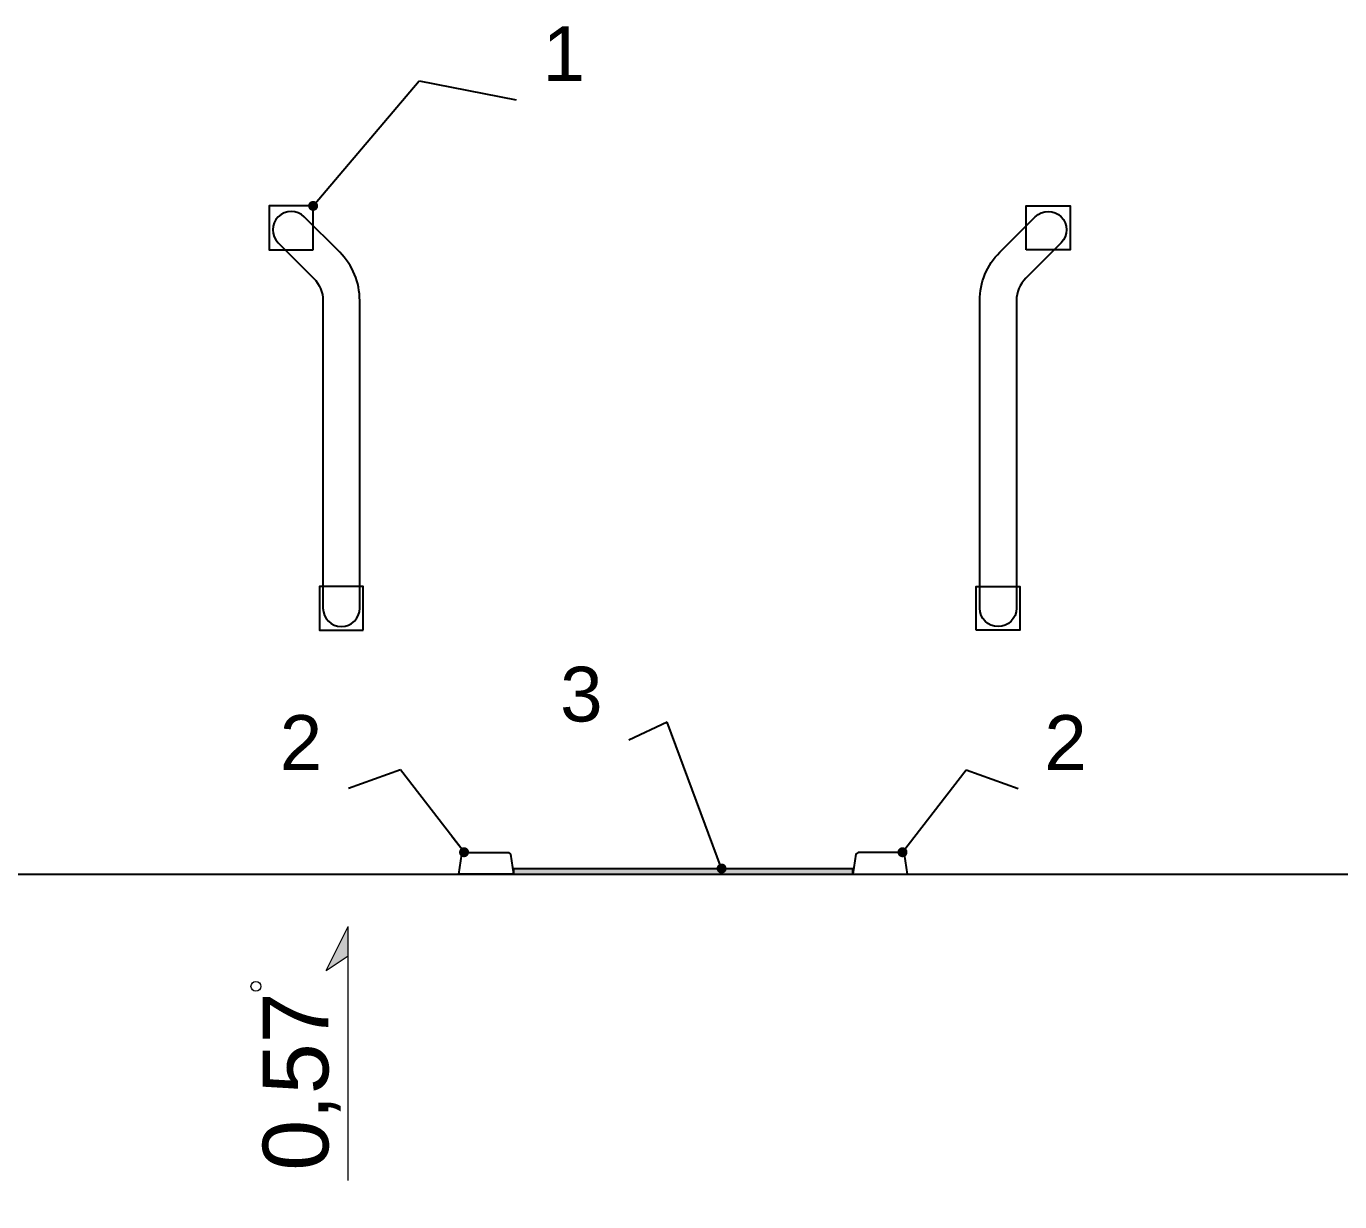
# Model space of a CAD drawing. Header units: millimetres. Extents: x -10605 to 104127, y -15987 to 52426.
# Drawn here: x 57999 to 63999, y 41779 to 47149 of the extents above; entities that cross this region are included whole.
import ezdxf
from ezdxf.enums import TextEntityAlignment as Align

# ---------------------------------------------------------------- set-up
doc = ezdxf.new("R2010")
doc.units = ezdxf.units.MM
doc.header["$MEASUREMENT"] = 0
for name, color, linetype, lineweight in [('0_Ном._пера__200', 7, 'Continuous', 0), ('Металлический каркас здания_Ном._пера__98', 7, 'Continuous', 25), ('Отделочный_маркеры отделки_Ном._пера__200', 7, 'Continuous', 0), ('Стены _Ном._пера__91', 255, 'Continuous', 0), ('Стены _Ном._пера__98', 7, 'Continuous', 25)]:
    doc.layers.add(name, color=color, linetype=linetype, lineweight=lineweight)
doc.layers.add('Стены', color=7, linetype='Continuous')
doc.layers.add('Стены _Ном._пера__2', color=7, linetype='Continuous', lineweight=0, true_color=0xc2747474)
doc.styles.add('РЎР“Р•РќР•Р\xa0РР\xa0_РЎРўРР›Р¬_1', font='arial.ttf')
doc.dimstyles.new('СГЕНЕРИР_СТИЛЬ__1', dxfattribs={"dimtxt": 0.18, "dimasz": 91.2, "dimexe": 0.18, "dimexo": 0.0625, "dimgap": 0.09, "dimtad": 0, "dimtih": 1, "dimtoh": 1, "dimdec": 4, "dimzin": 0, "dimdsep": 46, "dimcen": 0.09, "dimadec": 0, "dimazin": 0, "dimtfac": 1, "dimtdec": 4, "dimtmove": 0, "dimatfit": 3, "dimldrblk": 'ARROWHEAD_11', "dimfxl": 1, "dimtolj": 1, "dimtzin": 0, "dimarcsym": 0})

# ---------------------------------------------------------------- blocks, each defined once
blk = doc.blocks.new('Перекрытие_52', base_point=(62025, 43275))
at = {"layer": 'Стены _Ном._пера__98', "color": 7, "linetype": 'Continuous', "lineweight": 25, "flags": 128}
blk.add_lwpolyline([(62025, 43275), (62011.3, 43366.5), (62001.4, 43375), (61798.6, 43375), (61788.7, 43366.5), (61775.1, 43275)], close=True, dxfattribs=at)
blk = doc.blocks.new('Перекрытие_53', base_point=(59975, 43275))
at = {"layer": 'Стены _Ном._пера__98', "color": 7, "linetype": 'Continuous', "lineweight": 25, "flags": 128}
blk.add_lwpolyline([(59975, 43275), (59988.7, 43366.5), (59998.6, 43375), (60201.4, 43375), (60211.3, 43366.5), (60224.9, 43275)], close=True, dxfattribs=at)
blk = doc.blocks.new('Перекрытие_58', base_point=(3875, 43275))
at = {"layer": 'Стены _Ном._пера__98', "color": 7, "linetype": 'Continuous', "lineweight": 25, "flags": 128}
blk.add_lwpolyline([(3875, 43275), (94125, 43275), (94125, 40300.8), (3875, 40300.8)], close=True, dxfattribs=at)
blk = doc.blocks.new('Морф_276')
at = {"layer": 'Стены _Ном._пера__91', "color": 255, "linetype": 'Continuous', "lineweight": 0, "flags": 128}
for points in [[(61575.1, 43300.6), (61775.1, 43300.6)], [(61575.1, 43300.6), (61575.1, 43299.1)], [(61575.1, 43299.1), (61775.1, 43299.1)], [(61775.1, 43300.6), (61775.1, 43299.1)]]:
    blk.add_lwpolyline(points, dxfattribs=at)
blk = doc.blocks.new('Морф_277')
at = {"layer": 'Стены _Ном._пера__91', "color": 255, "linetype": 'Continuous', "lineweight": 0, "flags": 128}
for points in [[(61575.1, 43300.6), (61375.1, 43300.6)], [(61375.1, 43300.6), (61375.1, 43299.1)], [(61375.1, 43299.1), (61575.1, 43299.1)], [(61575.1, 43300.6), (61775.1, 43300.6)], [(61575.1, 43299.1), (61575.1, 43300.6)], [(61775.1, 43299.1), (61575.1, 43299.1)], [(61775.1, 43300.6), (61775.1, 43299.1)]]:
    blk.add_lwpolyline(points, dxfattribs=at)
blk = doc.blocks.new('Морф_278')
at = {"layer": 'Стены _Ном._пера__91', "color": 255, "linetype": 'Continuous', "lineweight": 0, "flags": 128}
for points in [[(61375.1, 43300.6), (61175.1, 43300.6)], [(61175.1, 43300.6), (61175.1, 43299.1)], [(61175.1, 43299.1), (61375.1, 43299.1)], [(61375.1, 43300.6), (61675.1, 43300.6)], [(61375.1, 43299.1), (61375.1, 43300.6)], [(61675.1, 43299.1), (61375.1, 43299.1)], [(61675.1, 43300.6), (61675.1, 43299.1)]]:
    blk.add_lwpolyline(points, dxfattribs=at)
blk = doc.blocks.new('Морф_279')
at = {"layer": 'Стены _Ном._пера__91', "color": 255, "linetype": 'Continuous', "lineweight": 0, "flags": 128}
for points in [[(61375.1, 43300.6), (61175.1, 43300.6)], [(61175.1, 43300.6), (61175.1, 43299.1)], [(61175.1, 43299.1), (61375.1, 43299.1)], [(61375.1, 43300.6), (61675.1, 43300.6)], [(61375.1, 43299.1), (61375.1, 43300.6)], [(61675.1, 43299.1), (61375.1, 43299.1)], [(61675.1, 43300.6), (61675.1, 43299.1)]]:
    blk.add_lwpolyline(points, dxfattribs=at)
blk = doc.blocks.new('Морф_280')
at = {"layer": 'Стены _Ном._пера__91', "color": 255, "linetype": 'Continuous', "lineweight": 0, "flags": 128}
for points in [[(61175.1, 43300.6), (60975.1, 43300.6)], [(60975.1, 43300.6), (60975.1, 43299.1)], [(60975.1, 43299.1), (61175.1, 43299.1)], [(61175.1, 43300.6), (61475.1, 43300.6)], [(61175.1, 43299.1), (61175.1, 43300.6)], [(61475.1, 43299.1), (61175.1, 43299.1)], [(61475.1, 43300.6), (61475.1, 43299.1)]]:
    blk.add_lwpolyline(points, dxfattribs=at)
blk = doc.blocks.new('Морф_281')
at = {"layer": 'Стены _Ном._пера__91', "color": 255, "linetype": 'Continuous', "lineweight": 0, "flags": 128}
for points in [[(60975.1, 43300.6), (60775.1, 43300.6)], [(60775.1, 43300.6), (60775.1, 43299.1)], [(60775.1, 43299.1), (60975.1, 43299.1)], [(60975.1, 43300.6), (61275.1, 43300.6)], [(60975.1, 43299.1), (60975.1, 43300.6)], [(61275.1, 43299.1), (60975.1, 43299.1)], [(61275.1, 43300.6), (61275.1, 43299.1)]]:
    blk.add_lwpolyline(points, dxfattribs=at)
blk = doc.blocks.new('Морф_282')
at = {"layer": 'Стены _Ном._пера__91', "color": 255, "linetype": 'Continuous', "lineweight": 0, "flags": 128}
for points in [[(60775.1, 43300.6), (60575.1, 43300.6)], [(60575.1, 43300.6), (60575.1, 43299.1)], [(60575.1, 43299.1), (60775.1, 43299.1)], [(60775.1, 43300.6), (61075.1, 43300.6)], [(60775.1, 43299.1), (60775.1, 43300.6)], [(61075.1, 43299.1), (60775.1, 43299.1)], [(61075.1, 43300.6), (61075.1, 43299.1)]]:
    blk.add_lwpolyline(points, dxfattribs=at)
blk = doc.blocks.new('Морф_283')
at = {"layer": 'Стены _Ном._пера__91', "color": 255, "linetype": 'Continuous', "lineweight": 0, "flags": 128}
for points in [[(60575.1, 43300.6), (60375.1, 43300.6)], [(60375.1, 43300.6), (60375.1, 43299.1)], [(60375.1, 43299.1), (60575.1, 43299.1)], [(60575.1, 43300.6), (60875.1, 43300.6)], [(60575.1, 43299.1), (60575.1, 43300.6)], [(60875.1, 43299.1), (60575.1, 43299.1)], [(60875.1, 43300.6), (60875.1, 43299.1)]]:
    blk.add_lwpolyline(points, dxfattribs=at)
blk = doc.blocks.new('Морф_284')
at = {"layer": 'Стены _Ном._пера__91', "color": 255, "linetype": 'Continuous', "lineweight": 0, "flags": 128}
for points in [[(60375.1, 43300.6), (60224.9, 43300.6)], [(60224.9, 43299.1), (60224.9, 43300.6)], [(60224.9, 43299.1), (60375.1, 43299.1)], [(60375.1, 43300.6), (60675.1, 43300.6)], [(60375.1, 43299.1), (60375.1, 43300.6)], [(60675.1, 43299.1), (60375.1, 43299.1)], [(60675.1, 43300.6), (60675.1, 43299.1)]]:
    blk.add_lwpolyline(points, dxfattribs=at)
blk = doc.blocks.new('Морф_285')
at = {"layer": 'Стены _Ном._пера__91', "color": 255, "linetype": 'Continuous', "lineweight": 0, "flags": 128}
for points in [[(60224.9, 43300.6), (60475.1, 43300.6)], [(60224.9, 43299.1), (60224.9, 43300.6)], [(60475.1, 43299.1), (60224.9, 43299.1)], [(60475.1, 43300.6), (60475.1, 43299.1)]]:
    blk.add_lwpolyline(points, dxfattribs=at)
blk = doc.blocks.new('Морф_286')
at = {"layer": 'Стены _Ном._пера__91', "color": 255, "linetype": 'Continuous', "lineweight": 0, "flags": 128}
for points in [[(60224.9, 43300.6), (60275.1, 43300.6)], [(60224.9, 43299.1), (60224.9, 43300.6)], [(60275.1, 43299.1), (60224.9, 43299.1)], [(60275.1, 43300.6), (60275.1, 43299.1)]]:
    blk.add_lwpolyline(points, dxfattribs=at)
blk = doc.blocks.new('Wheel_Guide_WBM')
at = {"layer": 'Металлический каркас здания_Ном._пера__98', "color": 7, "linetype": 'Continuous', "lineweight": 25, "flags": 128}
for points in [[(-100, 100), (-100, -100), (100, -100), (100, 100)], [(129, -1638.1), (129, -1838.1), (329, -1838.1), (329, -1638.1)]]:
    blk.add_lwpolyline(points, close=True, dxfattribs=at)
blk.add_lwpolyline([(-84, 0), (-84, -1405.1, 0.198912), (7.7, -1626.5), (169.6, -1788.4, 1), (288.4, -1669.6), (126.5, -1507.7, -0.198912), (84, -1405.1), (84, 0, 1)], format="xyb", close=True, dxfattribs=at)
blk = doc.blocks.new('ARROWHEAD_11')
at = {"color": 0, "linetype": 'Continuous', "lineweight": 0}
blk.add_line((0, 0), (-1, 0), dxfattribs=at)
at = {"color": 0, "linetype": 'Continuous', "lineweight": 0, "const_width": 0.25, "flags": 128}
blk.add_lwpolyline([(-0.125, 0, 1), (0.125, 0, 1)], format="xyb", close=True, dxfattribs=at)
blk = doc.blocks.new('Перекрытие_101', base_point=(61775.1, 43299.1))
at = {"layer": 'Стены _Ном._пера__2', "linetype": 'Continuous', "lineweight": 0, "true_color": 0x979797}
blk.add_hatch(color=252, dxfattribs=at).paths.add_polyline_path([(61775.1, 43299.1), (60224.9, 43299.1), (60224.9, 43275), (61775.1, 43275)])
at = {"layer": 'Стены _Ном._пера__98', "color": 7, "linetype": 'Continuous', "lineweight": 25, "flags": 128}
blk.add_lwpolyline([(61775.1, 43299.1), (60224.9, 43299.1), (60224.9, 43275), (61775.1, 43275)], close=True, dxfattribs=at)
blk = doc.blocks.new('Символ Уклона 27')
at = {"layer": '0_Ном._пера__200', "linetype": 'Continuous', "lineweight": 0, "true_color": 0x000000}
blk.add_hatch(color=18, dxfattribs=at).paths.add_polyline_path([(1160.2, 0), (960.2, 100), (1026.8, 0)])
at = {"layer": '0_Ном._пера__200', "color": 7, "linetype": 'Continuous', "lineweight": 0}
for p, q in [((960.2, 100), (1160.2, 0)), ((960.2, 100), (1026.8, 0)), ((0, 0), (1160.2, 0))]:
    blk.add_line(p, q, dxfattribs=at)
at = {"layer": '0_Ном._пера__200', "color": 7, "linetype": 'Continuous', "lineweight": 0, "style": 'РЎР“Р•РќР•Р\xa0РР\xa0_РЎРўРР›Р¬_1'}
blk.add_attdef('txt', text='', height=300, dxfattribs=at).set_placement((0, 44.6), align=Align.BOTTOM_LEFT)

msp = doc.modelspace()

# ---------------------------------------------------------------- linework, layer by layer
at = {"layer": '0_Ном._пера__200', "color": 7, "linetype": 'Continuous', "lineweight": 0}
msp.add_circle((59047.57568, 42762.82046), 22.45248, dxfattribs=at)

# ---------------------------------------------------------------- block references
ref = msp.add_blockref('Символ Уклона 27', (59468.87793, 41875.78892), dxfattribs=dict(at, zscale=1000, rotation=90))
ref.add_attrib('txt', '0,57', dxfattribs={"color": 7, "linetype": 'Continuous', "lineweight": 0, "height": 300, "rotation": 90, "style": 'РЎР“Р•РќР•Р\xa0РР\xa0_РЎРўРР›Р¬_1'}).set_placement((59468.87793, 41920.38755), align=Align.BOTTOM_LEFT)
at = {"layer": 'Металлический каркас здания_Ном._пера__98', "color": 7, "linetype": 'Continuous', "lineweight": 25, "zscale": 1000, "rotation": 180}
msp.add_blockref('Wheel_Guide_WBM', (59438.08361, 44489.9309), dxfattribs=at)
at = {"layer": 'Металлический каркас здания_Ном._пера__98', "color": 7, "linetype": 'Continuous', "lineweight": 25, "xscale": -1, "zscale": 1000, "rotation": 180}
msp.add_blockref('Wheel_Guide_WBM', (62438.08361, 44489.9309), dxfattribs=at)
at = {"layer": 'Стены', "color": 7, "linetype": 'Continuous', "lineweight": 25}
for name, p in [('Перекрытие_53', (59974.97101, 43275.00012)), ('Перекрытие_52', (62025.02892, 43275.00012)), ('Перекрытие_58', (3875, 43275.00012)), ('Перекрытие_101', (61775.07059, 43299.0736))]:
    msp.add_blockref(name, p, dxfattribs=at)
at = {"layer": 'Стены', "linetype": 'Continuous', "lineweight": 0}
for name in ['Морф_284', 'Морф_285', 'Морф_286', 'Морф_283', 'Морф_282', 'Морф_281', 'Морф_280', 'Морф_278', 'Морф_279', 'Морф_277', 'Морф_276']:
    msp.add_blockref(name, (0, 0), dxfattribs=at)

# ---------------------------------------------------------------- texts
at = {"layer": 'Отделочный_маркеры отделки_Ном._пера__200', "color": 7, "linetype": 'Continuous', "lineweight": 0, "char_height": 250, "style": 'РЎР“Р•РќР•Р\xa0РР\xa0_РЎРўРР›Р¬_1'}
for s, insert, attachment_point in [('\\A1;{\\pql;\\fArial|b0|i0|c204|p0;\\W1.000000;1}', (60357.2716, 46898.57246), 7), ('\\A1;{\\pqr;\\fArial|b0|i0|c204|p0;\\W1.000000;3}', (60631.55125, 43969.23612), 9), ('\\A1;{\\pqr;\\fArial|b0|i0|c204|p0;\\W1.000000;2}', (59350.71037, 43751.6461), 9), ('\\A1;{\\pql;\\fArial|b0|i0|c204|p0;\\W1.000000;2}', (62649.28956, 43751.6461), 7)]:
    msp.add_mtext(s, dxfattribs=dict(at, insert=insert, attachment_point=attachment_point))

# ---------------------------------------------------------------- leaders
at = {"layer": 'Отделочный_маркеры отделки_Ном._пера__200', "color": 7, "linetype": 'Continuous', "lineweight": 0, "annotation_type": 0, "has_hookline": 1}
for points, hookline_direction, text_width in [([(59309.08361, 46328.00345), (59793.93767, 46898.57246), (60237.2716, 46812.85751)], 1, 92), ([(61175.07059, 43301.09438), (60926.22594, 43969.23612), (60751.55125, 43887.87396)], 1, 163.5), ([(59998.60064, 43375.51044), (59708.18021, 43751.6461), (59470.71037, 43665.93087)], 1, 165.25), ([(62001.39929, 43375.51044), (62291.81972, 43751.6461), (62529.28956, 43665.93087)], 0, 165.25)]:
    msp.add_leader(points, dimstyle='СГЕНЕРИР_СТИЛЬ__1', dxfattribs=dict(at, hookline_direction=hookline_direction, text_width=text_width))

doc.saveas('drawing.dxf')
